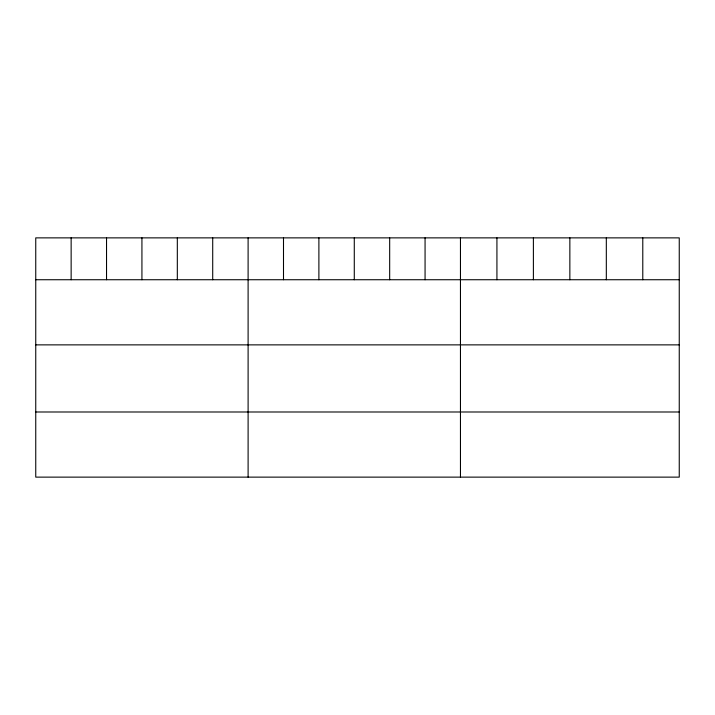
<?xml version="1.0" encoding="UTF-8"?>
<svg xmlns="http://www.w3.org/2000/svg" width="715" height="715" viewBox="0 0 715 715"><rect width="100%" height="100%" fill="white"/><g stroke="black" fill="none" stroke-linecap="round" stroke-linejoin="round"><path stroke-width="1.07" d="M679.25 279.735L679.25 477.128L35.75 477.128L35.75 237.872L679.25 237.872L679.25 279.735L35.75 279.735M35.75 344.871L679.25 344.871M35.75 411.992L679.25 411.992M642.785 237.872L642.785 279.735M606.32 237.872L606.32 279.735M569.855 237.872L569.855 279.735M533.39 237.872L533.39 279.735M496.925 237.872L496.925 279.735M460.46 237.872L460.46 477.128M425.068 237.872L425.068 279.735M389.675 237.872L389.675 279.735M354.282 237.872L354.282 279.735M318.89 237.872L318.89 279.735M283.498 237.872L283.498 279.735M248.105 237.872L248.105 477.128M212.713 237.872L212.713 279.735M177.32 237.872L177.32 279.735M141.928 237.872L141.928 279.735M106.535 237.872L106.535 279.735M71.142 237.872L71.142 279.735"/></g></svg>
